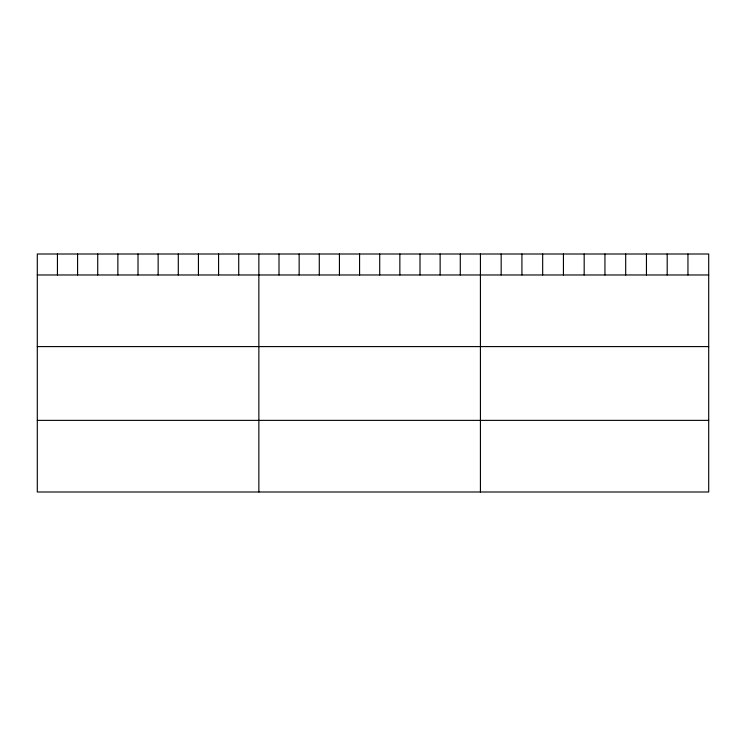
<?xml version="1.0" encoding="UTF-8"?>
<svg xmlns="http://www.w3.org/2000/svg" width="746" height="746" viewBox="0 0 746 746"><rect width="100%" height="100%" fill="white"/><g stroke="black" fill="none" stroke-linecap="round" stroke-linejoin="round"><path stroke-width="1.12" d="M708.7 274.976L708.7 491.996L37.3 491.996L37.3 254.004L708.7 254.004L708.7 274.976L37.3 274.976M37.3 346.592L708.7 346.592M37.3 420.371L708.7 420.371M687.952 254.004L687.952 274.976M667.194 254.004L667.194 274.976M646.446 254.004L646.446 274.976M625.689 254.004L625.689 274.976M604.941 254.004L604.941 274.976M584.183 254.004L584.183 274.976M563.435 254.004L563.435 274.976M542.678 254.004L542.678 274.976M521.93 254.004L521.93 274.976M501.172 254.004L501.172 274.976M480.424 254.004L480.424 491.996M460.282 254.004L460.282 274.976M440.14 254.004L440.14 274.976M419.998 254.004L419.998 274.976M399.856 254.004L399.856 274.976M379.714 254.004L379.714 274.976M359.572 254.004L359.572 274.976M339.43 254.004L339.43 274.976M319.288 254.004L319.288 274.976M299.146 254.004L299.146 274.976M279.004 254.004L279.004 274.976M258.862 254.004L258.862 491.996M238.72 254.004L238.72 274.976M218.578 254.004L218.578 274.976M198.436 254.004L198.436 274.976M178.294 254.004L178.294 274.976M158.152 254.004L158.152 274.976M138.01 254.004L138.01 274.976M117.868 254.004L117.868 274.976M97.726 254.004L97.726 274.976M77.584 254.004L77.584 274.976M57.442 254.004L57.442 274.976"/></g></svg>
